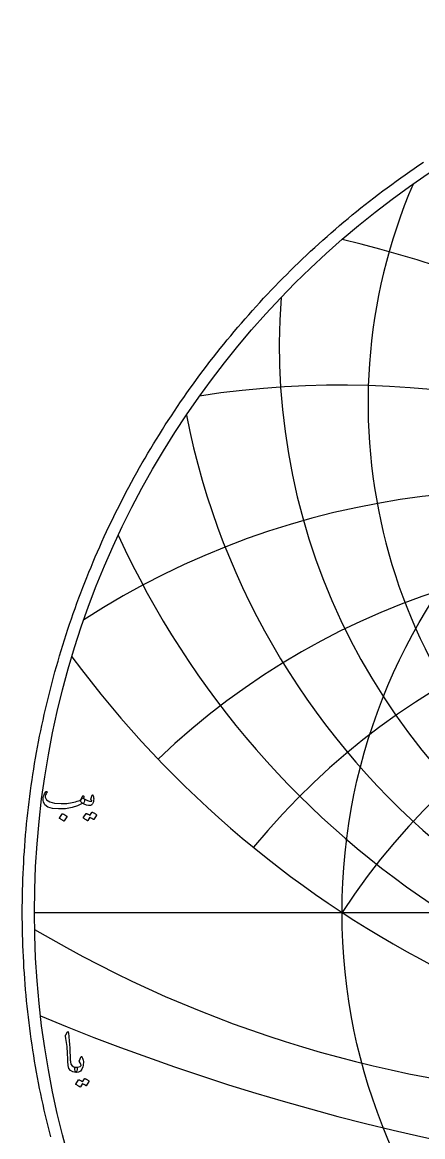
# Model space of a CAD drawing. Header units: millimetres. Extents: x -51 to 51, y -51 to 52.
# Drawn here: x -50.6 to -28.2, y -12.6 to 49.9 of the extents above; entities that cross this region are included whole.
import ezdxf

# ---------------------------------------------------------------- set-up
doc = ezdxf.new("R2010")
doc.units = ezdxf.units.MM
for name, color, linetype in [('CUT_OUTER', 1, 'Continuous'), ('ENGRAVE', 7, 'Continuous'), ('ENGRAVE_FINE', 8, 'Continuous'), ('TEXT', 5, 'Continuous')]:
    doc.layers.add(name, color=color, linetype=linetype)

msp = doc.modelspace()

# ---------------------------------------------------------------- linework, layer by layer
at = {"layer": 'CUT_OUTER'}
msp.add_lwpolyline([(-49.0387, -12.6038), (-49.1151, -12.3027), (-49.1897, -12.0011), (-49.2624, -11.699), (-49.3332, -11.3966), (-49.4022, -11.0936), (-49.4694, -10.7903), (-49.5347, -10.4866), (-49.5981, -10.1824), (-49.6596, -9.8779), (-49.7193, -9.573), (-49.7771, -9.2678), (-49.833, -8.9622), (-49.8871, -8.6562), (-49.9392, -8.35), (-49.9895, -8.0434), (-50.038, -7.7365), (-50.0845, -7.4293), (-50.1291, -7.1219), (-50.1719, -6.8142), (-50.2127, -6.5062), (-50.2517, -6.198), (-50.2888, -5.8895), (-50.324, -5.5808), (-50.3573, -5.2719), (-50.3887, -4.9629), (-50.4182, -4.6536), (-50.4458, -4.3441), (-50.4715, -4.0345), (-50.4953, -3.7248), (-50.5172, -3.4149), (-50.5372, -3.1048), (-50.5553, -2.7947), (-50.5715, -2.4844), (-50.5858, -2.1741), (-50.5982, -1.8636), (-50.6087, -1.5531), (-50.6173, -1.2426), (-50.6239, -0.932), (-50.6287, -0.6213), (-50.6315, -0.3107), (-50.6325, 0), (-50.6315, 0.3107), (-50.6287, 0.6213), (-50.6239, 0.932), (-50.6173, 1.2426), (-50.6087, 1.5531), (-50.5982, 1.8636), (-50.5858, 2.1741), (-50.5715, 2.4844), (-50.5553, 2.7947), (-50.5372, 3.1048), (-50.5172, 3.4149), (-50.4953, 3.7248), (-50.4715, 4.0345), (-50.4458, 4.3441), (-50.4182, 4.6536), (-50.3887, 4.9629), (-50.3573, 5.2719), (-50.324, 5.5808), (-50.2888, 5.8895), (-50.2517, 6.198), (-50.2127, 6.5062), (-50.1719, 6.8142), (-50.1291, 7.1219), (-50.0845, 7.4293), (-50.038, 7.7365), (-49.9895, 8.0434), (-49.9392, 8.35), (-49.8871, 8.6562), (-49.833, 8.9622), (-49.7771, 9.2678), (-49.7193, 9.573), (-49.6596, 9.8779), (-49.5981, 10.1824), (-49.5347, 10.4866), (-49.4694, 10.7903), (-49.4022, 11.0936), (-49.3332, 11.3966), (-49.2624, 11.699), (-49.1897, 12.0011), (-49.1151, 12.3027), (-49.0387, 12.6038), (-48.9604, 12.9045), (-48.8803, 13.2047), (-48.7984, 13.5043), (-48.7146, 13.8035), (-48.629, 14.1021), (-48.5416, 14.4003), (-48.4523, 14.6978), (-48.3612, 14.9949), (-48.2683, 15.2913), (-48.1735, 15.5872), (-48.077, 15.8825), (-47.9786, 16.1772), (-47.8785, 16.4713), (-47.7765, 16.7647), (-47.6727, 17.0576), (-47.5672, 17.3498), (-47.4598, 17.6413), (-47.3507, 17.9322), (-47.2398, 18.2224), (-47.1271, 18.5119), (-47.0126, 18.8007), (-46.8963, 19.0888), (-46.7783, 19.3762), (-46.6586, 19.6629), (-46.537, 19.9488), (-46.4138, 20.234), (-46.2887, 20.5184), (-46.162, 20.802), (-46.0334, 21.0849), (-45.9032, 21.3669), (-45.7712, 21.6482), (-45.6375, 21.9286), (-45.5021, 22.2082), (-45.365, 22.487), (-45.2262, 22.7649), (-45.0856, 23.042), (-44.9434, 23.3182), (-44.7995, 23.5936), (-44.6539, 23.868), (-44.5066, 24.1415), (-44.3576, 24.4142), (-44.207, 24.6859), (-44.0547, 24.9567), (-43.9007, 25.2265), (-43.7451, 25.4954), (-43.5878, 25.7633), (-43.4289, 26.0303), (-43.2684, 26.2963), (-43.1062, 26.5613), (-42.9425, 26.8253), (-42.777, 27.0883), (-42.61, 27.3502), (-42.4414, 27.6112), (-42.2712, 27.8711), (-42.0994, 28.1299), (-41.926, 28.3877), (-41.751, 28.6444), (-41.5745, 28.9001), (-41.3964, 29.1546), (-41.2167, 29.4081), (-41.0355, 29.6604), (-40.8527, 29.9116), (-40.6684, 30.1617), (-40.4826, 30.4107), (-40.2952, 30.6585), (-40.1063, 30.9052), (-39.916, 31.1507), (-39.7241, 31.395), (-39.5307, 31.6382), (-39.3358, 31.8802), (-39.1395, 32.1209), (-38.9416, 32.3605), (-38.7423, 32.5988), (-38.5416, 32.8359), (-38.3394, 33.0718), (-38.1357, 33.3064), (-37.9306, 33.5398), (-37.7241, 33.7719), (-37.5162, 34.0027), (-37.3069, 34.2323), (-37.0961, 34.4605), (-36.884, 34.6875), (-36.6704, 34.9132), (-36.4555, 35.1375), (-36.2392, 35.3605), (-36.0216, 35.5822), (-35.8026, 35.8026), (-35.5822, 36.0216), (-35.3605, 36.2392), (-35.1375, 36.4555), (-34.9132, 36.6704), (-34.6875, 36.884), (-34.4605, 37.0961), (-34.2323, 37.3069), (-34.0027, 37.5162), (-33.7719, 37.7241), (-33.5398, 37.9306), (-33.3064, 38.1357), (-33.0718, 38.3394), (-32.8359, 38.5416), (-32.5988, 38.7423), (-32.3605, 38.9416), (-32.1209, 39.1395), (-31.8802, 39.3358), (-31.6382, 39.5307), (-31.395, 39.7241), (-31.1507, 39.916), (-30.9052, 40.1063), (-30.6585, 40.2952), (-30.4107, 40.4826), (-30.1617, 40.6684), (-29.9116, 40.8527), (-29.6604, 41.0355), (-29.4081, 41.2167), (-29.1546, 41.3964), (-28.9001, 41.5745), (-28.6444, 41.751), (-28.3877, 41.926), (-28.1299, 42.0994)], dxfattribs=at)
at = {"layer": 'ENGRAVE'}
msp.add_lwpolyline([(-49.95, 0), (49.95, 0)], dxfattribs=at)
for radius in [49.95, 32.6967]:
    msp.add_circle((0, 0), radius, dxfattribs=at)
for centre, radius, start, end in [((0, 28.5677), 31.2367, 156.797146, 23.202854), ((0, 31.8193), 36.2207, 175.755809, 4.244191), ((0, 36.0668), 42.2252, 191.145706, 348.854294), ((0, 41.7678), 49.7183, 204.486858, 335.513142), ((0, -21.505), 39.1349, 33.333333, 146.666667), ((0, -21.505), 39.1349, 33.333333, 146.666667), ((0, 49.713), 59.5017, 216.474136, 323.525864), ((-15.3731, 57.3733), 67.802, 239.347252, 267.156485)]:
    msp.add_arc(centre, radius, start, end, dxfattribs=at)
at = {"layer": 'ENGRAVE_FINE'}
for centre, radius, start, end in [((-46.6392, -21.505), 60.8831, 12.43746, 76.762685), ((-46.6392, -21.505), 60.8831, 12.43746, 76.762685), ((-32.8381, -21.505), 51.087, 15.894639, 98.837709), ((-32.8381, -21.505), 51.087, 15.894639, 98.837709), ((-22.5946, -21.505), 45.1891, 19.613055, 122.954748), ((-22.5946, -21.505), 45.1891, 19.613055, 122.954748), ((-14.2439, -21.505), 41.6465, 23.678769, 133.700825), ((-14.2439, -21.505), 41.6465, 23.678769, 133.700825), ((-6.9005, -21.505), 39.7386, 28.202943, 140.72846), ((-6.9005, -21.505), 39.7386, 28.202943, 140.72846), ((0, 113.591), 129.3035, 247.438662, 292.561338)]:
    msp.add_arc(centre, radius, start, end, dxfattribs=at)
at = {"layer": 'TEXT'}
for points in [[(-47.1956, 6.3962), (-47.1925, 6.3946), (-47.1897, 6.393), (-47.187, 6.3914), (-47.1846, 6.3899), (-47.1821, 6.3881), (-47.1794, 6.3859), (-47.1766, 6.3834), (-47.1735, 6.3804), (-47.1481, 6.3505), (-47.1381, 6.3079), (-47.1434, 6.2528), (-47.1641, 6.1851), (-47.1832, 6.1439), (-47.2027, 6.1181), (-47.2226, 6.1077), (-47.2429, 6.1126), (-47.2531, 6.1175), (-47.2618, 6.1197), (-47.2689, 6.1191), (-47.2744, 6.1157), (-47.5328, 5.9743), (-47.8415, 5.8747), (-48.2008, 5.8168), (-48.6104, 5.8006), (-48.9416, 5.829), (-49.1917, 5.9046), (-49.3607, 6.0275), (-49.4485, 6.1977), (-49.4621, 6.278), (-49.4651, 6.3584), (-49.4574, 6.4387), (-49.4391, 6.5191), (-49.4141, 6.5902), (-49.3832, 6.6553), (-49.3463, 6.7146), (-49.3036, 6.768), (-49.2955, 6.7747), (-49.2871, 6.779), (-49.2782, 6.781), (-49.2689, 6.7806), (-49.2603, 6.7769), (-49.2532, 6.7719), (-49.2477, 6.7658), (-49.2437, 6.7585), (-49.242, 6.7514), (-49.2429, 6.7428), (-49.2467, 6.7325), (-49.2532, 6.7207), (-49.2989, 6.6538), (-49.3288, 6.5884), (-49.343, 6.5246), (-49.3414, 6.4623), (-49.2666, 6.3064), (-49.0925, 6.1945), (-48.8191, 6.1268), (-48.4465, 6.1031), (-48.3442, 6.1047), (-48.2421, 6.1094), (-48.1402, 6.1173), (-48.0385, 6.1283), (-47.9376, 6.1425), (-47.838, 6.1599), (-47.7398, 6.1803), (-47.643, 6.204), (-47.5491, 6.2308), (-47.4721, 6.2575), (-47.412, 6.2843), (-47.3689, 6.3111), (-47.3523, 6.3253), (-47.337, 6.3426), (-47.3231, 6.3631), (-47.3106, 6.3867), (-47.2989, 6.4131), (-47.2874, 6.4419), (-47.276, 6.473), (-47.2649, 6.5065), (-47.2606, 6.5167), (-47.2539, 6.5254), (-47.2448, 6.5325), (-47.2334, 6.538), (-47.2212, 6.5409), (-47.2098, 6.5403), (-47.1991, 6.5362), (-47.1893, 6.5285), (-47.1814, 6.5179), (-47.1767, 6.5049), (-47.1751, 6.4895), (-47.1767, 6.4718)], [(-47.2901, 6.1441), (-47.3244, 6.1766), (-47.3421, 6.2174), (-47.3433, 6.2664), (-47.3279, 6.3237), (-47.2947, 6.3751), (-47.2641, 6.4064), (-47.2364, 6.4176), (-47.2114, 6.4088), (-47.0932, 6.3306), (-46.975, 6.2757), (-46.8569, 6.2439), (-46.7387, 6.2355), (-46.7346, 6.2363), (-46.7316, 6.2386), (-46.7298, 6.2426), (-46.7293, 6.2481), (-46.7322, 6.2585), (-46.7411, 6.2741), (-46.7558, 6.2948), (-46.7765, 6.3206), (-46.7805, 6.3284), (-46.7828, 6.3363), (-46.7836, 6.3442), (-46.7828, 6.3521), (-46.7072, 6.5695), (-46.7037, 6.5778), (-46.6993, 6.5837), (-46.6942, 6.5872), (-46.6883, 6.5884), (-46.6824, 6.5874), (-46.6773, 6.5844), (-46.6729, 6.5795), (-46.6694, 6.5726), (-46.6458, 6.5019), (-46.6316, 6.4316), (-46.6268, 6.3617), (-46.6316, 6.2922), (-46.6469, 6.2057), (-46.6678, 6.1354), (-46.6942, 6.0813), (-46.7261, 6.0433), (-46.7503, 6.0224), (-46.7726, 6.007), (-46.7929, 5.9972), (-46.8112, 5.9929), (-46.9167, 5.9905), (-47.0317, 6.0149), (-47.1562, 6.0661), (-47.2901, 6.1441)], [(-48.3898, 5.5202), (-48.3859, 5.5241), (-48.3804, 5.5265), (-48.3733, 5.5273), (-48.3646, 5.5265), (-48.3034, 5.5017), (-48.2457, 5.4714), (-48.1915, 5.4355), (-48.1409, 5.3942), (-48.136, 5.3879), (-48.1338, 5.3816), (-48.1344, 5.3753), (-48.1377, 5.369), (-48.2858, 5.1295), (-48.2913, 5.1238), (-48.2984, 5.1224), (-48.3071, 5.1254), (-48.3173, 5.1326), (-48.3262, 5.1389), (-48.3402, 5.1484), (-48.3593, 5.161), (-48.3835, 5.1768), (-48.4132, 5.1957), (-48.4489, 5.2177), (-48.4904, 5.2429), (-48.5379, 5.2713), (-48.5442, 5.276), (-48.5474, 5.2807), (-48.5474, 5.2855), (-48.5442, 5.2902)], [(-46.7293, 5.6084), (-46.7253, 5.6124), (-46.7198, 5.6147), (-46.7127, 5.6155), (-46.704, 5.6147), (-46.673, 5.6031), (-46.643, 5.5903), (-46.6139, 5.5763), (-46.5859, 5.5612), (-46.5586, 5.5446), (-46.5319, 5.5265), (-46.5058, 5.5068), (-46.4803, 5.4855), (-46.4754, 5.479), (-46.4732, 5.4722), (-46.4738, 5.4649), (-46.4772, 5.4572), (-46.6284, 5.2177), (-46.6326, 5.2146), (-46.6387, 5.2146), (-46.6467, 5.2177), (-46.6568, 5.224), (-46.6637, 5.2298), (-46.6749, 5.2378), (-46.6905, 5.2479), (-46.7103, 5.2603), (-46.7348, 5.2749), (-46.7639, 5.2922), (-46.7978, 5.3119), (-46.8364, 5.3343), (-46.9561, 5.1484), (-46.9616, 5.1427), (-46.9687, 5.1413), (-46.9774, 5.1443), (-46.9876, 5.1515), (-46.9965, 5.1578), (-47.0105, 5.1673), (-47.0296, 5.1799), (-47.0538, 5.1957), (-47.0835, 5.2146), (-47.1192, 5.2366), (-47.1607, 5.2618), (-47.2082, 5.2902), (-47.2131, 5.2949), (-47.2153, 5.2996), (-47.2147, 5.3044), (-47.2114, 5.3091), (-47.057, 5.5391), (-47.053, 5.5431), (-47.0475, 5.5454), (-47.0404, 5.5462), (-47.0317, 5.5454), (-47.0054, 5.5368), (-46.9798, 5.5269), (-46.9549, 5.5156), (-46.9309, 5.5029), (-46.9077, 5.489), (-46.8852, 5.4741), (-46.8636, 5.4583), (-46.8427, 5.4414)], [(-48.0974, -6.7125), (-48.0913, -6.703), (-48.0856, -6.6967), (-48.0803, -6.6936), (-48.0754, -6.6936), (-48.0679, -6.6977), (-48.0612, -6.7101), (-48.0553, -6.7308), (-48.0502, -6.7598), (-48.0242, -6.9951), (-48.0029, -7.2127), (-47.9864, -7.4126), (-47.9746, -7.5948), (-47.967, -7.7505), (-47.96, -7.8902), (-47.9536, -8.0137), (-47.9478, -8.121), (-47.9428, -8.2122), (-47.9387, -8.2872), (-47.9357, -8.3461), (-47.9336, -8.3888), (-47.9056, -8.5168), (-47.8438, -8.611), (-47.7481, -8.6712), (-47.6185, -8.6976), (-47.5825, -8.7071), (-47.5594, -8.7291), (-47.5494, -8.7638), (-47.5523, -8.811), (-47.5671, -8.8855), (-47.583, -8.9387), (-47.6002, -8.9706), (-47.6185, -8.9812), (-47.8009, -8.9572), (-47.9352, -8.8851), (-48.0214, -8.765), (-48.0596, -8.5968), (-48.0656, -8.5163), (-48.0711, -8.4357), (-48.0759, -8.3548), (-48.0801, -8.2738), (-48.084, -8.1926), (-48.0876, -8.1111), (-48.091, -8.0295), (-48.0943, -7.9477), (-48.1002, -7.7916), (-48.1085, -7.6511), (-48.1191, -7.5261), (-48.1321, -7.4167), (-48.1475, -7.3117), (-48.1652, -7.1997), (-48.1853, -7.0809), (-48.2077, -6.9551), (-48.2107, -6.9325), (-48.2101, -6.9118), (-48.206, -6.8931), (-48.1983, -6.8763)], [(-47.4294, -8.3163), (-47.3412, -8.121), (-47.3282, -8.0995), (-47.3144, -8.0918), (-47.2999, -8.0979), (-47.2845, -8.1178), (-47.2561, -8.1774), (-47.2341, -8.2395), (-47.2183, -8.3042), (-47.2089, -8.3715), (-47.2059, -8.4417), (-47.2097, -8.5152), (-47.2201, -8.5921), (-47.2372, -8.6724), (-47.2894, -8.8075), (-47.3704, -8.904), (-47.4801, -8.9619), (-47.6185, -8.9812), (-47.6344, -8.9712), (-47.6508, -8.941), (-47.6675, -8.8908), (-47.6847, -8.8205), (-47.6896, -8.7829), (-47.6886, -8.752), (-47.6817, -8.7277), (-47.6689, -8.7102), (-47.6587, -8.7035), (-47.6469, -8.6992), (-47.6335, -8.6972), (-47.6185, -8.6976), (-47.5313, -8.6949), (-47.4554, -8.6771), (-47.391, -8.6444), (-47.3381, -8.5968), (-47.3357, -8.593), (-47.3349, -8.5881), (-47.3357, -8.582), (-47.3381, -8.5747), (-47.3505, -8.5302), (-47.3688, -8.4849), (-47.393, -8.4388), (-47.4231, -8.392), (-47.433, -8.3742), (-47.4373, -8.3557), (-47.4361, -8.3364), (-47.4294, -8.3163)], [(-47.149, -9.3373), (-47.1451, -9.3333), (-47.1395, -9.331), (-47.1325, -9.3302), (-47.1238, -9.331), (-47.0928, -9.3426), (-47.0627, -9.3554), (-47.0337, -9.3694), (-47.0056, -9.3845), (-46.9784, -9.4011), (-46.9517, -9.4192), (-46.9256, -9.4389), (-46.9001, -9.4601), (-46.8952, -9.4666), (-46.893, -9.4735), (-46.8936, -9.4808), (-46.8969, -9.4885), (-47.0482, -9.728), (-47.0523, -9.7311), (-47.0584, -9.7311), (-47.0665, -9.728), (-47.0765, -9.7217), (-47.0834, -9.7159), (-47.0946, -9.7079), (-47.1102, -9.6977), (-47.1301, -9.6854), (-47.1545, -9.6708), (-47.1837, -9.6535), (-47.2175, -9.6337), (-47.2561, -9.6114), (-47.3759, -9.7973), (-47.3814, -9.803), (-47.3885, -9.8044), (-47.3971, -9.8014), (-47.4074, -9.7941), (-47.4162, -9.7878), (-47.4302, -9.7784), (-47.4493, -9.7658), (-47.4736, -9.75), (-47.5033, -9.7311), (-47.5389, -9.7091), (-47.5805, -9.6839), (-47.6279, -9.6555), (-47.6329, -9.6508), (-47.635, -9.646), (-47.6344, -9.6413), (-47.6311, -9.6366), (-47.4767, -9.4066), (-47.4728, -9.4026), (-47.4672, -9.4003), (-47.4602, -9.3995), (-47.4515, -9.4003), (-47.4251, -9.4088), (-47.3995, -9.4188), (-47.3747, -9.4301), (-47.3507, -9.4428), (-47.3274, -9.4567), (-47.305, -9.4716), (-47.2833, -9.4874), (-47.2624, -9.5043)]]:
    msp.add_lwpolyline(points, close=True, dxfattribs=at)

doc.saveas('drawing.dxf')
